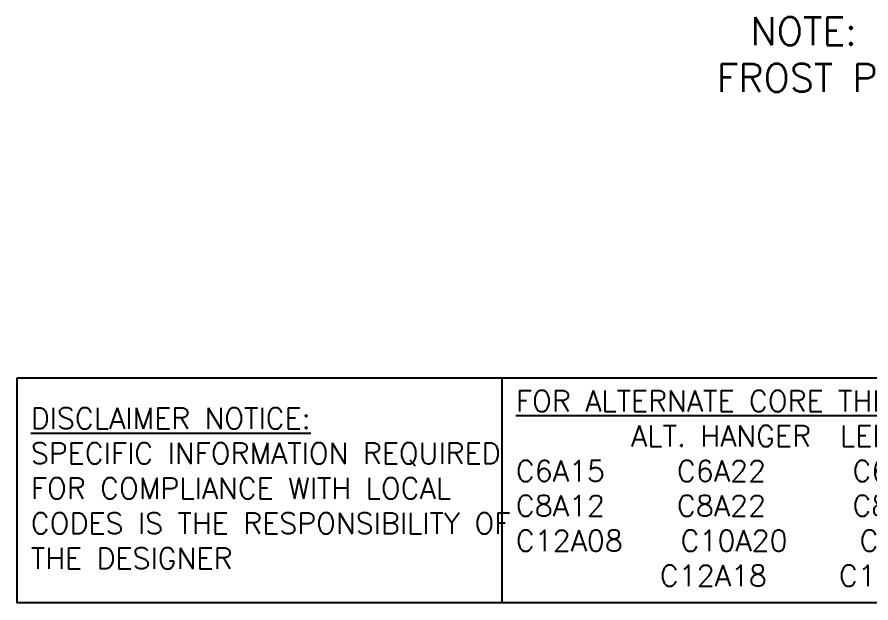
# Model space of a CAD drawing. Header units: inches. Extents: x 94.9 to 180.3, y -51.5 to 24.4.
# Drawn here: x 137.76 to 160.63, y -51.51 to -35.81 of the extents above; entities that cross this region are included whole.
import ezdxf

# ---------------------------------------------------------------- set-up
doc = ezdxf.new("R2010")
doc.units = ezdxf.units.IN
doc.header["$LTSCALE"] = 0.5
doc.header["$MEASUREMENT"] = 0
doc.layers.add('TEXT', color=4, linetype='Continuous')
doc.styles.add('ROMANS', font='romans.shx', dxfattribs={"height": 1.125})
doc.styles.get("Standard").update_dxf_attribs({"font": 'romans.shx', "height": 1.125})

msp = doc.modelspace()

# ---------------------------------------------------------------- linework, layer by layer
at = {"layer": 'TEXT'}
msp.add_lwpolyline([(137.758, -45.477), (150.741, -45.477), (150.741, -51.515), (137.758, -51.515)], close=True, dxfattribs=at)
msp.add_lwpolyline([(150.741, -45.477), (168.402, -45.477), (168.402, -51.515), (150.741, -51.515)], dxfattribs=at)

# ---------------------------------------------------------------- texts
at = {"layer": 'TEXT', "insert": (180.315, -37.437), "char_height": 0.75, "width": 27.2137, "attachment_point": 6, "style": 'ROMANS'}
msp.add_mtext('\\A1;NOTE: FINISHED GRADE LEVEL SPECIFIED FOR FROST PRONE AREAS. FOR ALTERNATIVE GRADE LEVEL SEE DETAIL C6A30', dxfattribs=at)
at = {"layer": 'TEXT', "char_height": 0.5625, "attachment_point": 4}
for s, insert, width in [('{\\LFOR ALTERNATE CORE THICKNESS SEE:\\P}        ALT. HANGER  LEDGER BRD.\\PC6A15     C6A22      C6A07     \\PC8A12     C8A22      C8A05\\PC12A08    C10A20     C10A03\\P          C12A18     C12A01', (151.117, -48.443), 23.33295), ('{\\LDISCLAIMER NOTICE:}\\PSPECIFIC INFORMATION REQUIRED FOR COMPLIANCE WITH LOCAL CODES IS THE RESPONSIBILITY OF THE DESIGNER', (138.125, -48.443), 14.00235)]:
    msp.add_mtext(s, dxfattribs=dict(at, insert=insert, width=width))

doc.saveas('drawing.dxf')
